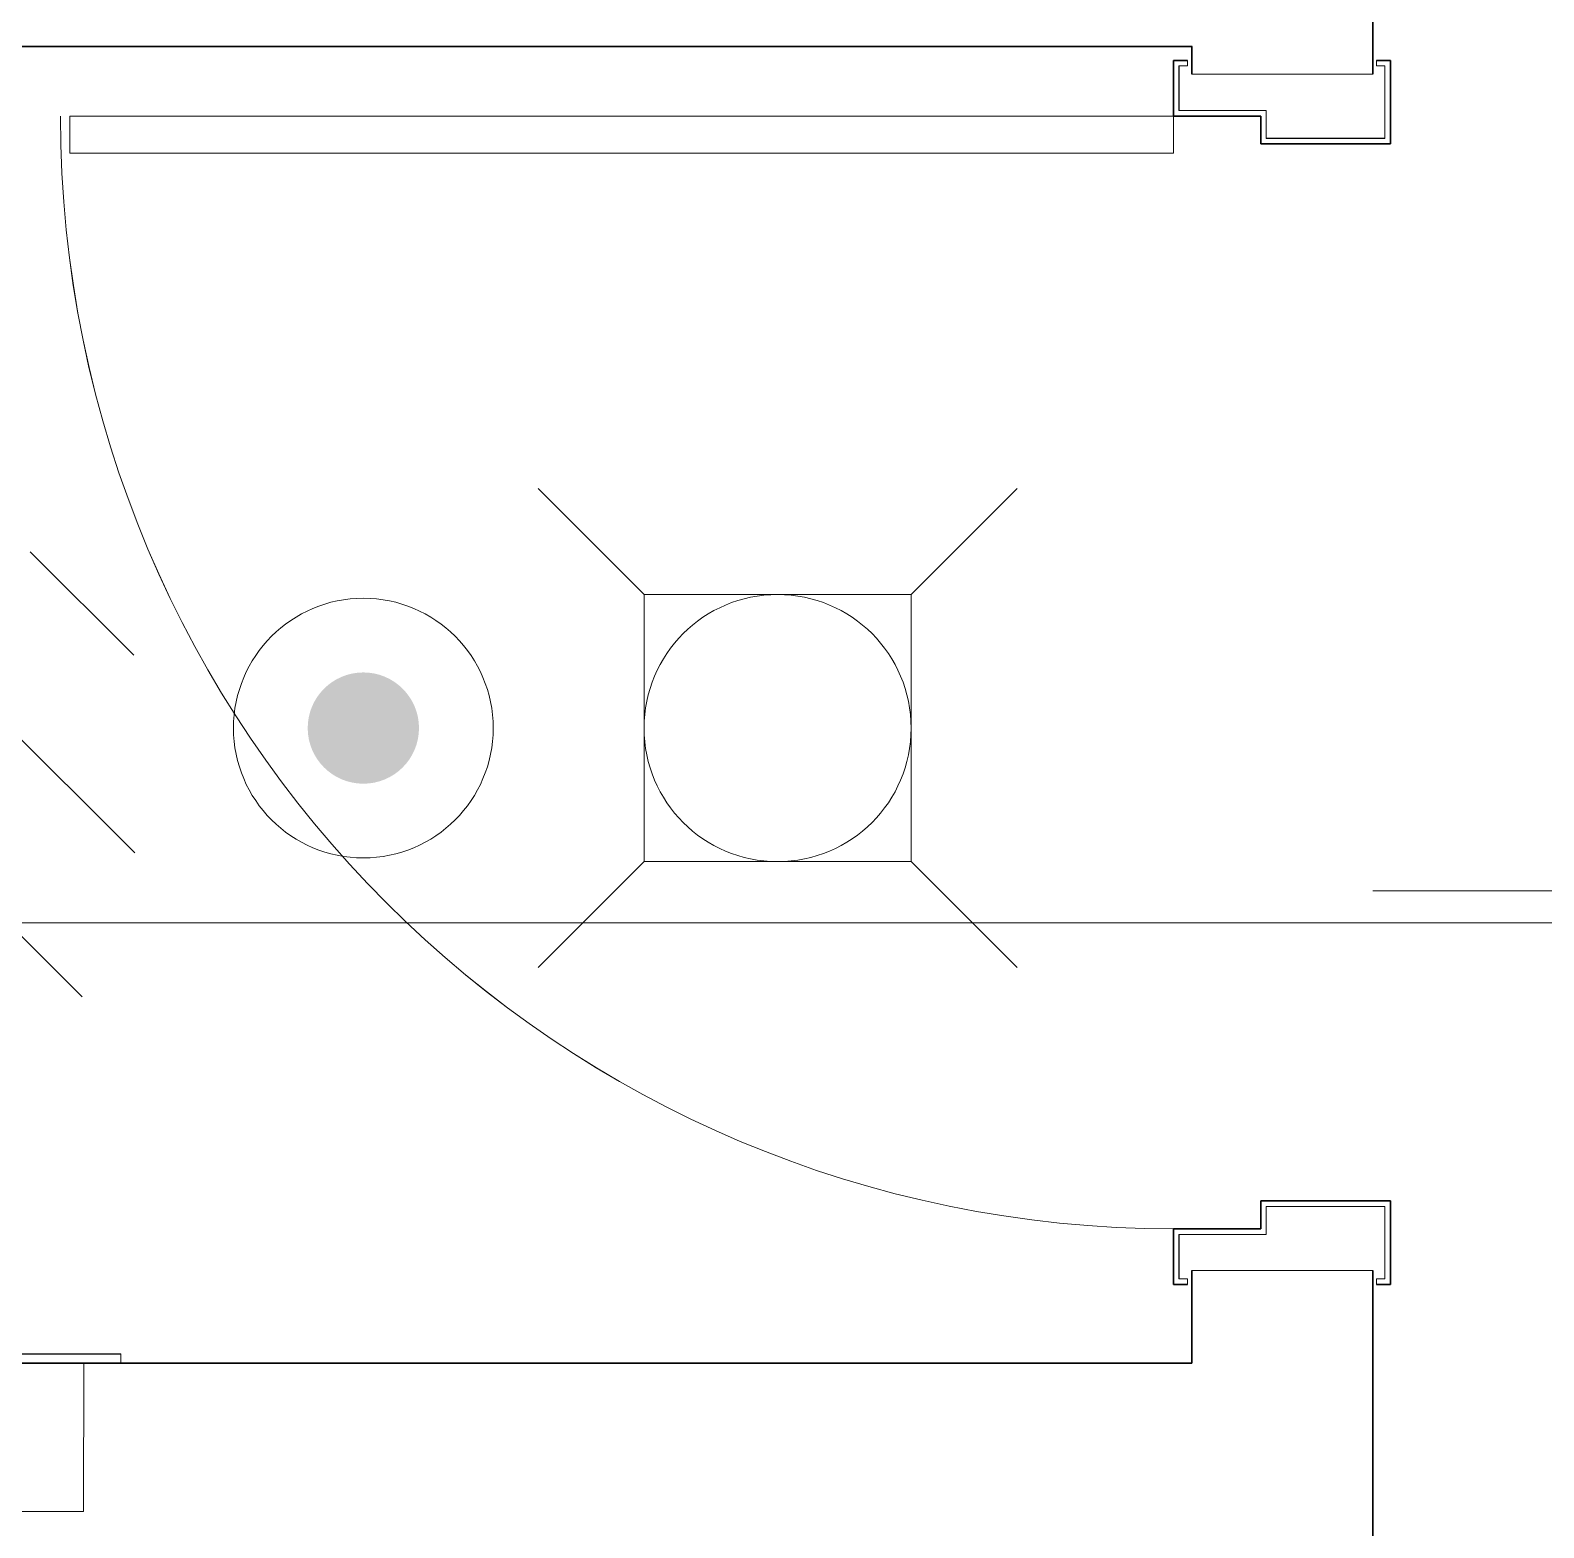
# Model space of a CAD drawing. Header units: inches. Extents: x -26575 to 27, y -11337 to 2257.
# Drawn here: x -23497.1 to -23456.3, y 650.85 to 691.22 of the extents above; entities that cross this region are included whole.
import ezdxf

# ---------------------------------------------------------------- set-up
doc = ezdxf.new("R2010")
doc.units = ezdxf.units.IN
doc.header["$LTSCALE"] = 48
doc.header["$MEASUREMENT"] = 0
doc.linetypes.add('A106$0$CENTER', pattern=[2, 1.25, -0.25, 0.25, -0.25])
doc.linetypes.add('A112$0$CENTER', pattern=[2, 1.25, -0.25, 0.25, -0.25])
for name, color, linetype in [('A106$0$A-DOOR', 8, 'Continuous'), ('A106$0$A-DOOR-FRAM', 8, 'Continuous'), ('A106$0$A-FLOR-SPCL', 8, 'Continuous'), ('A106$0$A-GRID-GRDP0-15', 8, 'Continuous'), ('A106$0$A-WALL-FULL-INTR', 8, 'Continuous'), ('A112$0$A-DOOR', 8, 'Continuous'), ('A112$0$A-DOOR-FRAM', 8, 'Continuous'), ('A112$0$A-FLOR-SPCL', 8, 'Continuous'), ('A112$0$A-GRID-GRDP0-15', 8, 'Continuous'), ('A112$0$A-WALL-FULL-INTR', 8, 'Continuous'), ('A612$0$A-CLNG-AVDC', 8, 'Continuous'), ('A612$0$A-CLNG-LITE', 3, 'Continuous'), ('A612$0$A-CLNG-PATT', 8, 'Continuous'), ('E-Emer-lite', 1, 'Continuous'), ('XREF', 7, 'Continuous')]:
    doc.layers.add(name, color=color, linetype=linetype)

# ---------------------------------------------------------------- blocks, each defined once
blk = doc.blocks.new('*U395')
at = {"layer": 'A106$0$A-FLOR-SPCL', "linetype": 'Continuous', "lineweight": 13}
for p, q in [((-8.628, 0.749), (-8.628, 0.501)), ((8.627, 0.749), (-8.628, 0.749)), ((8.627, 0.501), (-8.628, 0.501)), ((-7.628, 0.501), (-7.627, -3.5)), ((7.628, 0.5), (7.625, -3.5)), ((8.627, 0.749), (8.627, 0.501)), ((7.625, -3.5), (-7.627, -3.5))]:
    blk.add_line(p, q, dxfattribs=at)
blk = doc.blocks.new('*U385')
at = {"layer": 'A106$0$A-DOOR', "linetype": 'Continuous', "lineweight": 0, "extrusion": (0, 0, -1)}
blk.add_arc((613.02, 284.99), 240, 180, 270, dxfattribs=at)
at = {"layer": 'A106$0$A-DOOR', "linetype": 'Continuous', "lineweight": 13}
blk.add_3dface([(-613.02, 276.98), (-375.04, 276.98), (-375.04, 284.99), (-613.02, 284.99)], dxfattribs=at)
at = {"layer": 'A106$0$A-DOOR-FRAM', "linetype": 'Continuous', "lineweight": 30}
for p, q in [((-659.83, 278.99), (-659.83, 297)), ((-659.83, 297), (-656.83, 297)), ((-613.02, 297), (-616.02, 297)), ((-613.02, 297), (-613.02, 284.99)), ((-613.02, 284.99), (-631.84, 284.99)), ((-631.84, 284.99), (-631.84, 278.99)), ((-631.84, 278.99), (-659.83, 278.99)), ((-659.83, 51), (-659.83, 32.99)), ((-631.84, 51), (-659.83, 51)), ((-631.84, 44.99), (-631.84, 51)), ((-613.02, 44.99), (-631.84, 44.99)), ((-613.02, 32.99), (-613.02, 44.99)), ((-659.83, 32.99), (-656.83, 32.99)), ((-613.02, 32.99), (-616.02, 32.99))]:
    blk.add_line(p, q, dxfattribs=at)
at = {"layer": 'A106$0$A-DOOR-FRAM', "linetype": 'Continuous', "lineweight": 13}
for p, q in [((-658.63, 280.19), (-658.63, 295.8)), ((-658.63, 295.8), (-656.83, 295.8)), ((-656.83, 295.8), (-656.83, 297)), ((-616.02, 297), (-616.02, 295.8)), ((-614.22, 295.8), (-616.02, 295.8)), ((-614.22, 295.8), (-614.22, 286.19)), ((-614.22, 286.19), (-633.04, 286.19)), ((-633.04, 286.19), (-633.04, 280.19)), ((-633.04, 280.19), (-658.63, 280.19)), ((-633.04, 49.8), (-658.63, 49.8)), ((-658.63, 49.8), (-658.63, 34.19)), ((-633.04, 43.79), (-633.04, 49.8)), ((-614.22, 43.79), (-633.04, 43.79)), ((-614.22, 34.19), (-614.22, 43.79)), ((-658.63, 34.19), (-656.83, 34.19)), ((-656.83, 34.19), (-656.83, 32.99)), ((-616.02, 32.99), (-616.02, 34.19)), ((-614.22, 34.19), (-616.02, 34.19))]:
    blk.add_line(p, q, dxfattribs=at)
at = {"layer": 'A106$0$A-WALL-FULL-INTR', "linetype": 'Continuous', "lineweight": 30}
for p, q in [((-656.02, 294), (-656.01, 562.88)), ((-81, 300), (-617.03, 300)), ((-617, 300), (-617, 294)), ((-656.02, -23), (-656.02, 35.99)), ((-617, 35.99), (-617, 16)), ((-81, 16), (-617.02, 16))]:
    blk.add_line(p, q, dxfattribs=at)
at = {"layer": 'A106$0$A-WALL-FULL-INTR', "linetype": 'Continuous', "lineweight": 0}
for p, q in [((-656.02, 294), (-617, 294)), ((-656.02, 35.99), (-617, 35.99))]:
    blk.add_line(p, q, dxfattribs=at)
at = {"layer": 'A106$0$A-FLOR-SPCL', "linetype": 'Continuous', "lineweight": 13, "extrusion": (0, 0, -1), "xscale": 8, "yscale": 8, "zscale": 8}
blk.add_blockref('*U395', (317, 12), dxfattribs=at)
blk = doc.blocks.new('A106')
at = {"layer": 'A106$0$A-GRID-GRDP0-15', "linetype": 'A106$0$CENTER', "lineweight": 0}
blk.add_line((-23884.563, 667.157), (-20368.732, 667.157), dxfattribs=at)
at = {"layer": 'A106$0$A-WALL-FULL-INTR', "lineweight": 30, "extrusion": (0, 0, -1), "xscale": 0.125, "yscale": 0.125, "zscale": 0.125}
blk.add_blockref('*U385', (23542.909, 653.285), dxfattribs=at)
blk = doc.blocks.new('A112')
at = {"layer": 'A112$0$A-DOOR', "lineweight": 0}
blk.add_arc((-23466.281, 688.909), 30, 180, 270, dxfattribs=at)
at = {"layer": 'A112$0$A-DOOR', "lineweight": 13}
blk.add_3dface([(-23466.281, 687.907), (-23496.029, 687.907), (-23496.029, 688.909), (-23466.281, 688.909)], dxfattribs=at)
at = {"layer": 'A112$0$A-DOOR-FRAM', "lineweight": 30}
for p, q in [((-23466.281, 690.41), (-23466.281, 688.909)), ((-23466.281, 690.41), (-23465.906, 690.41)), ((-23460.429, 690.41), (-23460.804, 690.41)), ((-23460.429, 688.158), (-23460.429, 690.41)), ((-23466.281, 688.909), (-23463.929, 688.909)), ((-23463.929, 688.909), (-23463.929, 688.158)), ((-23463.929, 688.158), (-23460.429, 688.158)), ((-23463.929, 658.909), (-23463.929, 659.659)), ((-23463.929, 659.659), (-23460.429, 659.659)), ((-23460.429, 659.659), (-23460.429, 657.408)), ((-23466.281, 657.408), (-23466.281, 658.909)), ((-23466.281, 658.909), (-23463.929, 658.909)), ((-23466.281, 657.408), (-23465.906, 657.408)), ((-23460.429, 657.408), (-23460.804, 657.408))]:
    blk.add_line(p, q, dxfattribs=at)
at = {"layer": 'A112$0$A-DOOR-FRAM', "lineweight": 13}
for p, q in [((-23465.906, 690.41), (-23465.906, 690.259)), ((-23460.804, 690.259), (-23460.804, 690.41)), ((-23466.131, 690.259), (-23466.131, 689.059)), ((-23466.131, 690.259), (-23465.906, 690.259)), ((-23460.58, 690.259), (-23460.804, 690.259)), ((-23460.58, 688.308), (-23460.58, 690.259)), ((-23466.131, 689.059), (-23463.779, 689.059)), ((-23463.779, 689.059), (-23463.779, 688.308)), ((-23463.779, 688.308), (-23460.58, 688.308)), ((-23463.779, 658.759), (-23463.779, 659.509)), ((-23463.779, 659.509), (-23460.58, 659.509)), ((-23460.58, 659.509), (-23460.58, 657.558)), ((-23466.131, 657.558), (-23466.131, 658.759)), ((-23466.131, 658.759), (-23463.779, 658.759)), ((-23466.131, 657.558), (-23465.906, 657.558)), ((-23465.906, 657.408), (-23465.906, 657.558)), ((-23460.58, 657.558), (-23460.804, 657.558)), ((-23460.804, 657.558), (-23460.804, 657.408))]:
    blk.add_line(p, q, dxfattribs=at)
at = {"layer": 'A112$0$A-FLOR-SPCL', "lineweight": 13}
for p, q in [((-23494.657, 655.533), (-23511.912, 655.533)), ((-23494.657, 655.285), (-23511.912, 655.285)), ((-23495.656, 655.284), (-23495.659, 651.284)), ((-23494.657, 655.533), (-23494.657, 655.285)), ((-23495.659, 651.284), (-23510.911, 651.284))]:
    blk.add_line(p, q, dxfattribs=at)
at = {"layer": 'A112$0$A-GRID-GRDP0-15', "linetype": 'A112$0$CENTER', "lineweight": 0}
blk.add_line((-23884.563, 667.157), (-20368.732, 667.157), dxfattribs=at)
at = {"layer": 'A112$0$A-WALL-FULL-INTR', "lineweight": 30}
for p, q in [((-23460.906, 690.035), (-23460.908, 723.644)), ((-23532.783, 690.785), (-23465.781, 690.785)), ((-23465.784, 690.785), (-23465.784, 690.035)), ((-23465.784, 657.783), (-23465.784, 655.285)), ((-23460.906, 650.41), (-23460.906, 657.783)), ((-23532.783, 655.285), (-23465.781, 655.285))]:
    blk.add_line(p, q, dxfattribs=at)
at = {"layer": 'A112$0$A-WALL-FULL-INTR', "lineweight": 0}
for p, q in [((-23460.906, 690.035), (-23465.784, 690.035)), ((-23460.906, 657.783), (-23465.784, 657.783))]:
    blk.add_line(p, q, dxfattribs=at)
blk = doc.blocks.new('*E920')
at = {"layer": 'A612$0$A-CLNG-LITE', "linetype": 'Continuous', "lineweight": 0}
h = blk.add_hatch(color=256, dxfattribs=at)
edge = h.paths.add_edge_path()
edge.add_arc((-0.01, 0), 12, 0, 360)
blk = doc.blocks.new('A612')
at = {"layer": 'A612$0$A-CLNG-AVDC', "lineweight": 0}
for p, q in [((-23480.552, 676.009, 0), (-23483.41, 678.867, 0)), ((-23473.352, 676.009, 0), (-23470.493, 678.867, 0)), ((-23480.552, 668.809, 0), (-23483.41, 665.95, 0)), ((-23473.352, 668.809, 0), (-23470.493, 665.95, 0))]:
    blk.add_line(p, q, dxfattribs=at)
at = {"layer": 'A612$0$A-CLNG-AVDC', "lineweight": 0, "extrusion": (0, 0, -1)}
blk.add_ellipse((-23476.952, 672.409, 0), major_axis=(-2.546, 2.546), ratio=1, start_param=5.497787, end_param=11.780972, dxfattribs=at)
at = {"layer": 'A612$0$A-CLNG-AVDC', "lineweight": 0}
blk.add_3dface([(-23473.352, 668.809, 0), (-23480.552, 668.809, 0), (-23480.552, 676.009, 0), (-23473.352, 676.009, 0)], dxfattribs=at)
at = {"layer": 'A612$0$A-CLNG-LITE', "lineweight": 0}
for p, q in [((-23480.552, 676.009, 0), (-23483.41, 678.867, 0)), ((-23473.352, 676.009, 0), (-23470.493, 678.867, 0)), ((-23480.552, 668.809, 0), (-23483.41, 665.95, 0)), ((-23473.352, 668.809, 0), (-23470.493, 665.95, 0))]:
    blk.add_line(p, q, dxfattribs=at)
at = {"layer": 'A612$0$A-CLNG-LITE', "lineweight": 0, "extrusion": (0, 0, -1)}
for centre, major_axis, start_param, end_param in [((-23476.952, 672.409, 0), (2.546, 2.546), 3.926991, 10.210176), ((-23488.118, 672.409, 0), (-2.475, 2.475), 5.497787, 11.780972)]:
    blk.add_ellipse(centre, major_axis=major_axis, ratio=1, start_param=start_param, end_param=end_param, dxfattribs=at)
at = {"layer": 'A612$0$A-CLNG-LITE', "lineweight": 0}
blk.add_3dface([(-23473.352, 668.809, 0), (-23480.552, 668.809, 0), (-23480.552, 676.009, 0), (-23473.352, 676.009, 0)], dxfattribs=at)
at = {"layer": 'A612$0$A-CLNG-PATT', "lineweight": 0}
blk.add_line((-23400.158, 668.022, 0), (-23460.906, 668.022, 0), dxfattribs=at)
at = {"layer": 'A612$0$A-CLNG-LITE', "lineweight": 0, "extrusion": (0, 0, -1), "xscale": 0.125, "yscale": 0.125, "zscale": 1.25e-11}
blk.add_blockref('*E920', (23488.119, 672.409, 0), dxfattribs=at)

msp = doc.modelspace()

# ---------------------------------------------------------------- hatches: boundary and pattern name
at = {"layer": 'E-Emer-lite'}
h = msp.add_hatch(dxfattribs=at)
h.set_pattern_fill('ANSI31', color=256, scale=30, angle=90.0676)
h.set_pattern_definition([(135.067582, (-25922.0366, 25926.6893), (-2.64852087, -2.6547763), [])])
h.paths.add_polyline_path([(-23506.263, 665.148), (-23506.319, 677.148), (-23494.319, 677.162), (-23494.263, 665.162)])

# ---------------------------------------------------------------- block references
at = {"layer": 'XREF'}
for name in ['A106', 'A112', 'A612']:
    msp.add_blockref(name, (0, 0), dxfattribs=at)

doc.saveas('drawing.dxf')
